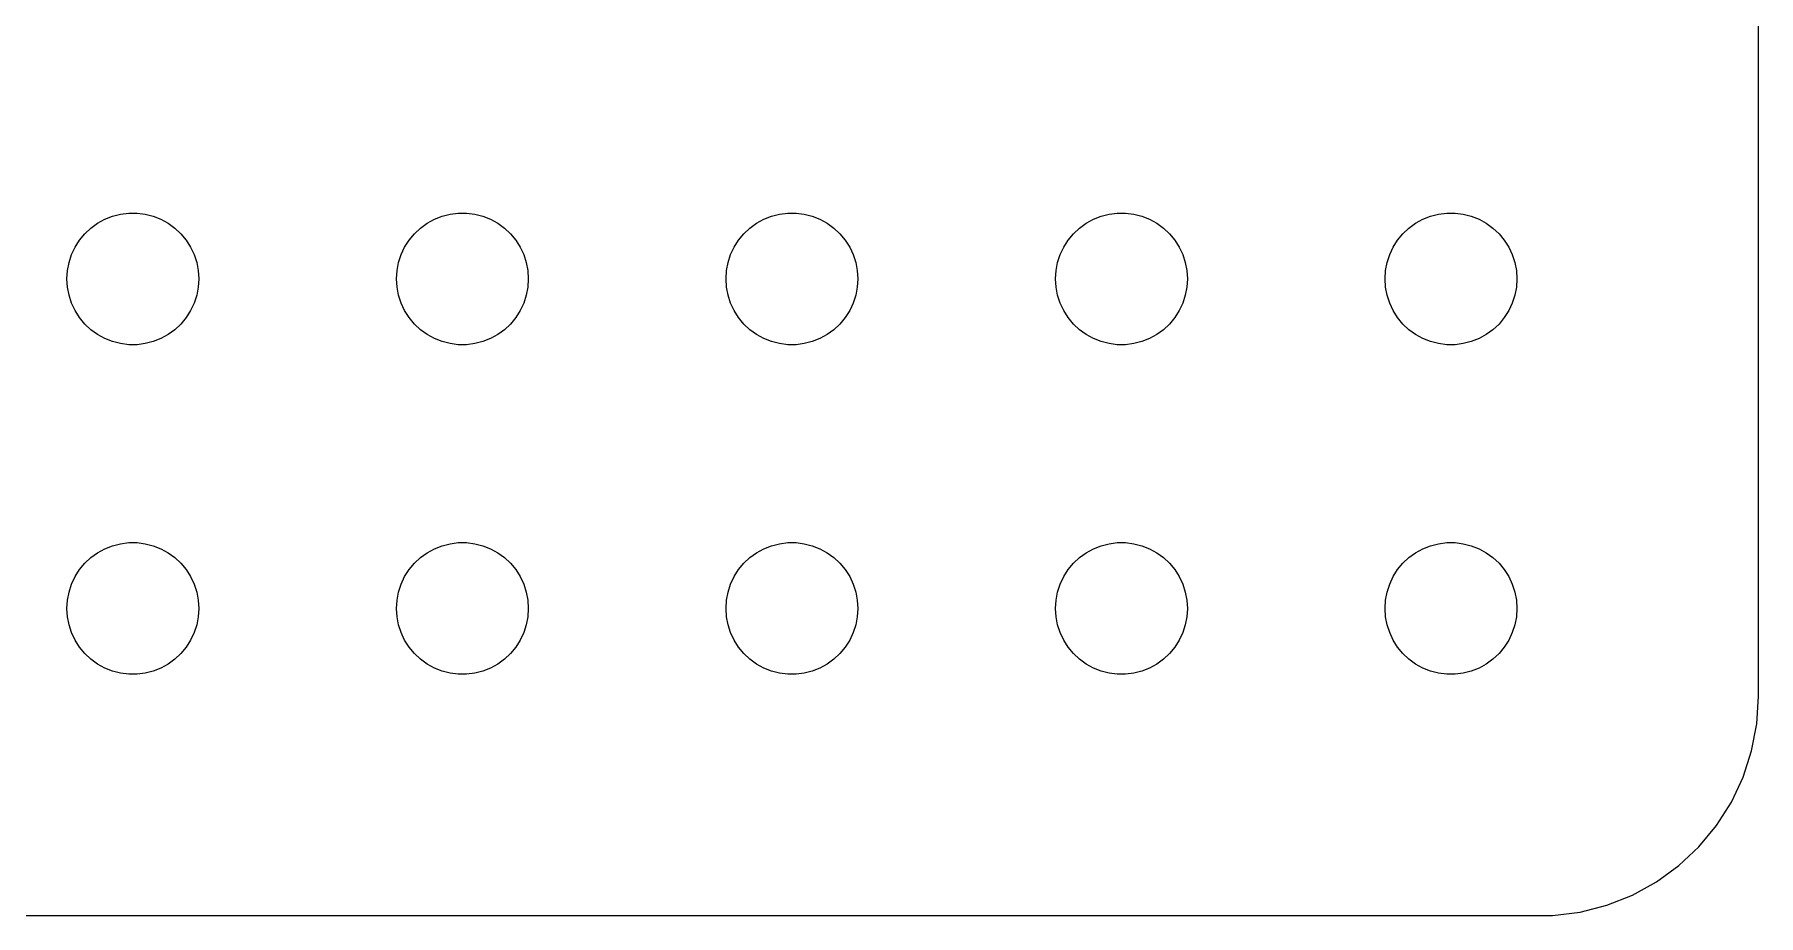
# Model space of a CAD drawing. Header units: metres. Extents: x -37 to 37, y 140 to 346.
# Drawn here: x -2.24 to 37, y 248.01 to 268.06 of the extents above; entities that cross this region are included whole.
import ezdxf

# ---------------------------------------------------------------- set-up
doc = ezdxf.new("R2010")
doc.units = ezdxf.units.M

msp = doc.modelspace()

# ---------------------------------------------------------------- linework, layer by layer
for p, q in [((37, 253), (37, 287)), ((-0.956131, 263.656), (-0.803726, 263.766)), ((-0.803726, 263.766), (-0.638657, 263.857)), ((-0.638657, 263.857), (-0.463516, 263.927)), ((-0.463516, 263.927), (-0.281067, 263.973)), ((-0.281067, 263.973), (-0.094177, 263.997)), ((-0.094177, 263.997), (0.094177, 263.997)), ((0.094177, 263.997), (0.281067, 263.973)), ((0.281067, 263.973), (0.463516, 263.927)), ((0.463516, 263.927), (0.638657, 263.857)), ((0.638657, 263.857), (0.803726, 263.766)), ((0.803726, 263.766), (0.956131, 263.656)), ((6.54385, 263.656), (6.69626, 263.766)), ((6.69626, 263.766), (6.86133, 263.857)), ((6.86133, 263.857), (7.03647, 263.927)), ((7.03647, 263.927), (7.21892, 263.973)), ((7.21892, 263.973), (7.40581, 263.997)), ((7.40581, 263.997), (7.59418, 263.997)), ((7.59418, 263.997), (7.78107, 263.973)), ((7.78107, 263.973), (7.96352, 263.927)), ((7.96352, 263.927), (8.13866, 263.857)), ((8.13866, 263.857), (8.30373, 263.766)), ((8.30373, 263.766), (8.45613, 263.656)), ((14.0439, 263.656), (14.1963, 263.766)), ((14.1963, 263.766), (14.3613, 263.857)), ((14.3613, 263.857), (14.5365, 263.927)), ((14.5365, 263.927), (14.7189, 263.973)), ((14.7189, 263.973), (14.9058, 263.997)), ((14.9058, 263.997), (15.0942, 263.997)), ((15.0942, 263.997), (15.2811, 263.973)), ((15.2811, 263.973), (15.4635, 263.927)), ((15.4635, 263.927), (15.6387, 263.857)), ((15.6387, 263.857), (15.8037, 263.766)), ((15.8037, 263.766), (15.9561, 263.656)), ((21.5439, 263.656), (21.6963, 263.766)), ((21.6963, 263.766), (21.8613, 263.857)), ((21.8613, 263.857), (22.0365, 263.927)), ((22.0365, 263.927), (22.2189, 263.973)), ((22.2189, 263.973), (22.4058, 263.997)), ((22.4058, 263.997), (22.5942, 263.997)), ((22.5942, 263.997), (22.7811, 263.973)), ((22.7811, 263.973), (22.9635, 263.927)), ((22.9635, 263.927), (23.1387, 263.857)), ((23.1387, 263.857), (23.3037, 263.766)), ((23.3037, 263.766), (23.4561, 263.656)), ((29.0439, 263.656), (29.1963, 263.766)), ((29.1963, 263.766), (29.3613, 263.857)), ((29.3613, 263.857), (29.5365, 263.927)), ((29.5365, 263.927), (29.7189, 263.973)), ((29.7189, 263.973), (29.9058, 263.997)), ((29.9058, 263.997), (30.0942, 263.997)), ((30.0942, 263.997), (30.2811, 263.973)), ((30.2811, 263.973), (30.4635, 263.927)), ((30.4635, 263.927), (30.6387, 263.857)), ((30.6387, 263.857), (30.8037, 263.766)), ((30.8037, 263.766), (30.9561, 263.656)), ((-1.31445, 263.223), (-1.21352, 263.382)), ((-1.21352, 263.382), (-1.09344, 263.527)), ((-1.09344, 263.527), (-0.956131, 263.656)), ((0.956131, 263.656), (1.09344, 263.527)), ((1.09344, 263.527), (1.21352, 263.382)), ((1.21352, 263.382), (1.31445, 263.223)), ((6.18553, 263.223), (6.28647, 263.382)), ((6.28647, 263.382), (6.40654, 263.527)), ((6.40654, 263.527), (6.54385, 263.656)), ((8.45613, 263.656), (8.59344, 263.527)), ((8.59344, 263.527), (8.71352, 263.382)), ((8.71352, 263.382), (8.81445, 263.223)), ((13.6855, 263.223), (13.7865, 263.382)), ((13.7865, 263.382), (13.9065, 263.527)), ((13.9065, 263.527), (14.0439, 263.656)), ((15.9561, 263.656), (16.0934, 263.527)), ((16.0934, 263.527), (16.2135, 263.382)), ((16.2135, 263.382), (16.3145, 263.223)), ((21.1855, 263.223), (21.2865, 263.382)), ((21.2865, 263.382), (21.4065, 263.527)), ((21.4065, 263.527), (21.5439, 263.656)), ((23.4561, 263.656), (23.5934, 263.527)), ((23.5934, 263.527), (23.7135, 263.382)), ((23.7135, 263.382), (23.8145, 263.223)), ((28.6855, 263.223), (28.7865, 263.382)), ((28.7865, 263.382), (28.9065, 263.527)), ((28.9065, 263.527), (29.0439, 263.656)), ((30.9561, 263.656), (31.0934, 263.527)), ((31.0934, 263.527), (31.2135, 263.382)), ((31.2135, 263.382), (31.3145, 263.223)), ((-1.45287, 262.873), (-1.39465, 263.052)), ((-1.39465, 263.052), (-1.31445, 263.223)), ((1.31445, 263.223), (1.39465, 263.052)), ((1.39465, 263.052), (1.45287, 262.873)), ((6.04712, 262.873), (6.10533, 263.052)), ((6.10533, 263.052), (6.18553, 263.223)), ((8.81445, 263.223), (8.89465, 263.052)), ((8.89465, 263.052), (8.95287, 262.873)), ((13.5471, 262.873), (13.6053, 263.052)), ((13.6053, 263.052), (13.6855, 263.223)), ((16.3145, 263.223), (16.3947, 263.052)), ((16.3947, 263.052), (16.4529, 262.873)), ((21.0471, 262.873), (21.1053, 263.052)), ((21.1053, 263.052), (21.1855, 263.223)), ((23.8145, 263.223), (23.8947, 263.052)), ((23.8947, 263.052), (23.9529, 262.873)), ((28.5471, 262.873), (28.6053, 263.052)), ((28.6053, 263.052), (28.6855, 263.223)), ((31.3145, 263.223), (31.3947, 263.052)), ((31.3947, 263.052), (31.4529, 262.873)), ((-1.5, 262.5), (-1.48816, 262.688)), ((-1.48816, 262.688), (-1.45287, 262.873)), ((1.45287, 262.873), (1.48816, 262.688)), ((1.48816, 262.688), (1.5, 262.5)), ((6, 262.5), (6.01183, 262.688)), ((6.01183, 262.688), (6.04712, 262.873)), ((8.95287, 262.873), (8.98816, 262.688)), ((8.98816, 262.688), (9, 262.5)), ((13.5, 262.5), (13.5118, 262.688)), ((13.5118, 262.688), (13.5471, 262.873)), ((16.4529, 262.873), (16.4882, 262.688)), ((16.4882, 262.688), (16.5, 262.5)), ((21, 262.5), (21.0118, 262.688)), ((21.0118, 262.688), (21.0471, 262.873)), ((23.9529, 262.873), (23.9882, 262.688)), ((23.9882, 262.688), (24, 262.5)), ((28.5, 262.5), (28.5118, 262.688)), ((28.5118, 262.688), (28.5471, 262.873)), ((31.4529, 262.873), (31.4882, 262.688)), ((31.4882, 262.688), (31.5, 262.5)), ((-1.48816, 262.312), (-1.5, 262.5)), ((-1.45287, 262.127), (-1.48816, 262.312)), ((-1.39465, 261.948), (-1.45287, 262.127)), ((1.45287, 262.127), (1.39465, 261.948)), ((1.48816, 262.312), (1.45287, 262.127)), ((1.5, 262.5), (1.48816, 262.312)), ((6.01183, 262.312), (6, 262.5)), ((6.04712, 262.127), (6.01183, 262.312)), ((6.10533, 261.948), (6.04712, 262.127)), ((8.95287, 262.127), (8.89465, 261.948)), ((8.98816, 262.312), (8.95287, 262.127)), ((9, 262.5), (8.98816, 262.312)), ((13.5118, 262.312), (13.5, 262.5)), ((13.5471, 262.127), (13.5118, 262.312)), ((13.6053, 261.948), (13.5471, 262.127)), ((16.4529, 262.127), (16.3947, 261.948)), ((16.4882, 262.312), (16.4529, 262.127)), ((16.5, 262.5), (16.4882, 262.312)), ((21.0118, 262.312), (21, 262.5)), ((21.0471, 262.127), (21.0118, 262.312)), ((21.1053, 261.948), (21.0471, 262.127)), ((23.9529, 262.127), (23.8947, 261.948)), ((23.9882, 262.312), (23.9529, 262.127)), ((24, 262.5), (23.9882, 262.312)), ((28.5118, 262.312), (28.5, 262.5)), ((28.5471, 262.127), (28.5118, 262.312)), ((28.6053, 261.948), (28.5471, 262.127)), ((31.4529, 262.127), (31.3947, 261.948)), ((31.4882, 262.312), (31.4529, 262.127)), ((31.5, 262.5), (31.4882, 262.312)), ((-1.31445, 261.777), (-1.39465, 261.948)), ((-1.21352, 261.618), (-1.31445, 261.777)), ((1.31445, 261.777), (1.21352, 261.618)), ((1.39465, 261.948), (1.31445, 261.777)), ((6.18553, 261.777), (6.10533, 261.948)), ((6.28647, 261.618), (6.18553, 261.777)), ((8.81445, 261.777), (8.71352, 261.618)), ((8.89465, 261.948), (8.81445, 261.777)), ((13.6855, 261.777), (13.6053, 261.948)), ((13.7865, 261.618), (13.6855, 261.777)), ((16.3145, 261.777), (16.2135, 261.618)), ((16.3947, 261.948), (16.3145, 261.777)), ((21.1855, 261.777), (21.1053, 261.948)), ((21.2865, 261.618), (21.1855, 261.777)), ((23.8145, 261.777), (23.7135, 261.618)), ((23.8947, 261.948), (23.8145, 261.777)), ((28.6855, 261.777), (28.6053, 261.948)), ((28.7865, 261.618), (28.6855, 261.777)), ((31.3145, 261.777), (31.2135, 261.618)), ((31.3947, 261.948), (31.3145, 261.777)), ((-1.09344, 261.473), (-1.21352, 261.618)), ((-0.956131, 261.344), (-1.09344, 261.473)), ((-0.803726, 261.234), (-0.956131, 261.344)), ((0.956131, 261.344), (0.803726, 261.234)), ((1.09344, 261.473), (0.956131, 261.344)), ((1.21352, 261.618), (1.09344, 261.473)), ((6.40654, 261.473), (6.28647, 261.618)), ((6.54385, 261.344), (6.40654, 261.473)), ((6.69626, 261.234), (6.54385, 261.344)), ((8.45613, 261.344), (8.30373, 261.234)), ((8.59344, 261.473), (8.45613, 261.344)), ((8.71352, 261.618), (8.59344, 261.473)), ((13.9065, 261.473), (13.7865, 261.618)), ((14.0439, 261.344), (13.9065, 261.473)), ((14.1963, 261.234), (14.0439, 261.344)), ((15.9561, 261.344), (15.8037, 261.234)), ((16.0934, 261.473), (15.9561, 261.344)), ((16.2135, 261.618), (16.0934, 261.473)), ((21.4065, 261.473), (21.2865, 261.618)), ((21.5439, 261.344), (21.4065, 261.473)), ((21.6963, 261.234), (21.5439, 261.344)), ((23.4561, 261.344), (23.3037, 261.234)), ((23.5934, 261.473), (23.4561, 261.344)), ((23.7135, 261.618), (23.5934, 261.473)), ((28.9065, 261.473), (28.7865, 261.618)), ((29.0439, 261.344), (28.9065, 261.473)), ((29.1963, 261.234), (29.0439, 261.344)), ((30.9561, 261.344), (30.8037, 261.234)), ((31.0934, 261.473), (30.9561, 261.344)), ((31.2135, 261.618), (31.0934, 261.473)), ((-0.638657, 261.143), (-0.803726, 261.234)), ((-0.463516, 261.073), (-0.638657, 261.143)), ((-0.281067, 261.027), (-0.463516, 261.073)), ((-0.094177, 261.003), (-0.281067, 261.027)), ((0.094177, 261.003), (-0.094177, 261.003)), ((0.281067, 261.027), (0.094177, 261.003)), ((0.463516, 261.073), (0.281067, 261.027)), ((0.638657, 261.143), (0.463516, 261.073)), ((0.803726, 261.234), (0.638657, 261.143)), ((6.86133, 261.143), (6.69626, 261.234)), ((7.03647, 261.073), (6.86133, 261.143)), ((7.21892, 261.027), (7.03647, 261.073)), ((7.40581, 261.003), (7.21892, 261.027)), ((7.59418, 261.003), (7.40581, 261.003)), ((7.78107, 261.027), (7.59418, 261.003)), ((7.96352, 261.073), (7.78107, 261.027)), ((8.13866, 261.143), (7.96352, 261.073)), ((8.30373, 261.234), (8.13866, 261.143)), ((14.3613, 261.143), (14.1963, 261.234)), ((14.5365, 261.073), (14.3613, 261.143)), ((14.7189, 261.027), (14.5365, 261.073)), ((14.9058, 261.003), (14.7189, 261.027)), ((15.0942, 261.003), (14.9058, 261.003)), ((15.2811, 261.027), (15.0942, 261.003)), ((15.4635, 261.073), (15.2811, 261.027)), ((15.6387, 261.143), (15.4635, 261.073)), ((15.8037, 261.234), (15.6387, 261.143)), ((21.8613, 261.143), (21.6963, 261.234)), ((22.0365, 261.073), (21.8613, 261.143)), ((22.2189, 261.027), (22.0365, 261.073)), ((22.4058, 261.003), (22.2189, 261.027)), ((22.5942, 261.003), (22.4058, 261.003)), ((22.7811, 261.027), (22.5942, 261.003)), ((22.9635, 261.073), (22.7811, 261.027)), ((23.1387, 261.143), (22.9635, 261.073)), ((23.3037, 261.234), (23.1387, 261.143)), ((29.3613, 261.143), (29.1963, 261.234)), ((29.5365, 261.073), (29.3613, 261.143)), ((29.7189, 261.027), (29.5365, 261.073)), ((29.9058, 261.003), (29.7189, 261.027)), ((30.0942, 261.003), (29.9058, 261.003)), ((30.2811, 261.027), (30.0942, 261.003)), ((30.4635, 261.073), (30.2811, 261.027)), ((30.6387, 261.143), (30.4635, 261.073)), ((30.8037, 261.234), (30.6387, 261.143)), ((-0.956131, 256.156), (-0.803726, 256.266)), ((-0.803726, 256.266), (-0.638657, 256.357)), ((-0.638657, 256.357), (-0.463516, 256.427)), ((-0.463516, 256.427), (-0.281067, 256.473)), ((-0.281067, 256.473), (-0.094177, 256.497)), ((-0.094177, 256.497), (0.094177, 256.497)), ((0.094177, 256.497), (0.281067, 256.473)), ((0.281067, 256.473), (0.463516, 256.427)), ((0.463516, 256.427), (0.638657, 256.357)), ((0.638657, 256.357), (0.803726, 256.266)), ((0.803726, 256.266), (0.956131, 256.156)), ((6.54385, 256.156), (6.69626, 256.266)), ((6.69626, 256.266), (6.86133, 256.357)), ((6.86133, 256.357), (7.03647, 256.427)), ((7.03647, 256.427), (7.21892, 256.473)), ((7.21892, 256.473), (7.40581, 256.497)), ((7.40581, 256.497), (7.59418, 256.497)), ((7.59418, 256.497), (7.78107, 256.473)), ((7.78107, 256.473), (7.96352, 256.427)), ((7.96352, 256.427), (8.13866, 256.357)), ((8.13866, 256.357), (8.30373, 256.266)), ((8.30373, 256.266), (8.45613, 256.156)), ((14.0439, 256.156), (14.1963, 256.266)), ((14.1963, 256.266), (14.3613, 256.357)), ((14.3613, 256.357), (14.5365, 256.427)), ((14.5365, 256.427), (14.7189, 256.473)), ((14.7189, 256.473), (14.9058, 256.497)), ((14.9058, 256.497), (15.0942, 256.497)), ((15.0942, 256.497), (15.2811, 256.473)), ((15.2811, 256.473), (15.4635, 256.427)), ((15.4635, 256.427), (15.6387, 256.357)), ((15.6387, 256.357), (15.8037, 256.266)), ((15.8037, 256.266), (15.9561, 256.156)), ((21.5439, 256.156), (21.6963, 256.266)), ((21.6963, 256.266), (21.8613, 256.357)), ((21.8613, 256.357), (22.0365, 256.427)), ((22.0365, 256.427), (22.2189, 256.473)), ((22.2189, 256.473), (22.4058, 256.497)), ((22.4058, 256.497), (22.5942, 256.497)), ((22.5942, 256.497), (22.7811, 256.473)), ((22.7811, 256.473), (22.9635, 256.427)), ((22.9635, 256.427), (23.1387, 256.357)), ((23.1387, 256.357), (23.3037, 256.266)), ((23.3037, 256.266), (23.4561, 256.156)), ((29.0439, 256.156), (29.1963, 256.266)), ((29.1963, 256.266), (29.3613, 256.357)), ((29.3613, 256.357), (29.5365, 256.427)), ((29.5365, 256.427), (29.7189, 256.473)), ((29.7189, 256.473), (29.9058, 256.497)), ((29.9058, 256.497), (30.0942, 256.497)), ((30.0942, 256.497), (30.2811, 256.473)), ((30.2811, 256.473), (30.4635, 256.427)), ((30.4635, 256.427), (30.6387, 256.357)), ((30.6387, 256.357), (30.8037, 256.266)), ((30.8037, 256.266), (30.9561, 256.156)), ((-1.31445, 255.723), (-1.21352, 255.882)), ((-1.21352, 255.882), (-1.09344, 256.027)), ((-1.09344, 256.027), (-0.956131, 256.156)), ((0.956131, 256.156), (1.09344, 256.027)), ((1.09344, 256.027), (1.21352, 255.882)), ((1.21352, 255.882), (1.31445, 255.723)), ((6.18553, 255.723), (6.28647, 255.882)), ((6.28647, 255.882), (6.40654, 256.027)), ((6.40654, 256.027), (6.54385, 256.156)), ((8.45613, 256.156), (8.59344, 256.027)), ((8.59344, 256.027), (8.71352, 255.882)), ((8.71352, 255.882), (8.81445, 255.723)), ((13.6855, 255.723), (13.7865, 255.882)), ((13.7865, 255.882), (13.9065, 256.027)), ((13.9065, 256.027), (14.0439, 256.156)), ((15.9561, 256.156), (16.0934, 256.027)), ((16.0934, 256.027), (16.2135, 255.882)), ((16.2135, 255.882), (16.3145, 255.723)), ((21.1855, 255.723), (21.2865, 255.882)), ((21.2865, 255.882), (21.4065, 256.027)), ((21.4065, 256.027), (21.5439, 256.156)), ((23.4561, 256.156), (23.5934, 256.027)), ((23.5934, 256.027), (23.7135, 255.882)), ((23.7135, 255.882), (23.8145, 255.723)), ((28.6855, 255.723), (28.7865, 255.882)), ((28.7865, 255.882), (28.9065, 256.027)), ((28.9065, 256.027), (29.0439, 256.156)), ((30.9561, 256.156), (31.0934, 256.027)), ((31.0934, 256.027), (31.2135, 255.882)), ((31.2135, 255.882), (31.3145, 255.723)), ((-1.45287, 255.373), (-1.39465, 255.552)), ((-1.39465, 255.552), (-1.31445, 255.723)), ((1.31445, 255.723), (1.39465, 255.552)), ((1.39465, 255.552), (1.45287, 255.373)), ((6.04712, 255.373), (6.10533, 255.552)), ((6.10533, 255.552), (6.18553, 255.723)), ((8.81445, 255.723), (8.89465, 255.552)), ((8.89465, 255.552), (8.95287, 255.373)), ((13.5471, 255.373), (13.6053, 255.552)), ((13.6053, 255.552), (13.6855, 255.723)), ((16.3145, 255.723), (16.3947, 255.552)), ((16.3947, 255.552), (16.4529, 255.373)), ((21.0471, 255.373), (21.1053, 255.552)), ((21.1053, 255.552), (21.1855, 255.723)), ((23.8145, 255.723), (23.8947, 255.552)), ((23.8947, 255.552), (23.9529, 255.373)), ((28.5471, 255.373), (28.6053, 255.552)), ((28.6053, 255.552), (28.6855, 255.723)), ((31.3145, 255.723), (31.3947, 255.552)), ((31.3947, 255.552), (31.4529, 255.373)), ((-1.5, 255), (-1.48816, 255.188)), ((-1.48816, 255.188), (-1.45287, 255.373)), ((1.45287, 255.373), (1.48816, 255.188)), ((1.48816, 255.188), (1.5, 255)), ((6, 255), (6.01183, 255.188)), ((6.01183, 255.188), (6.04712, 255.373)), ((8.95287, 255.373), (8.98816, 255.188)), ((8.98816, 255.188), (9, 255)), ((13.5, 255), (13.5118, 255.188)), ((13.5118, 255.188), (13.5471, 255.373)), ((16.4529, 255.373), (16.4882, 255.188)), ((16.4882, 255.188), (16.5, 255)), ((21, 255), (21.0118, 255.188)), ((21.0118, 255.188), (21.0471, 255.373)), ((23.9529, 255.373), (23.9882, 255.188)), ((23.9882, 255.188), (24, 255)), ((28.5, 255), (28.5118, 255.188)), ((28.5118, 255.188), (28.5471, 255.373)), ((31.4529, 255.373), (31.4882, 255.188)), ((31.4882, 255.188), (31.5, 255)), ((-1.48816, 254.812), (-1.5, 255)), ((-1.45287, 254.627), (-1.48816, 254.812)), ((1.48816, 254.812), (1.45287, 254.627)), ((1.5, 255), (1.48816, 254.812)), ((6.01183, 254.812), (6, 255)), ((6.04712, 254.627), (6.01183, 254.812)), ((8.98816, 254.812), (8.95287, 254.627)), ((9, 255), (8.98816, 254.812)), ((13.5118, 254.812), (13.5, 255)), ((13.5471, 254.627), (13.5118, 254.812)), ((16.4882, 254.812), (16.4529, 254.627)), ((16.5, 255), (16.4882, 254.812)), ((21.0118, 254.812), (21, 255)), ((21.0471, 254.627), (21.0118, 254.812)), ((23.9882, 254.812), (23.9529, 254.627)), ((24, 255), (23.9882, 254.812)), ((28.5118, 254.812), (28.5, 255)), ((28.5471, 254.627), (28.5118, 254.812)), ((31.4882, 254.812), (31.4529, 254.627)), ((31.5, 255), (31.4882, 254.812)), ((-1.39465, 254.448), (-1.45287, 254.627)), ((-1.31445, 254.277), (-1.39465, 254.448)), ((-1.21352, 254.118), (-1.31445, 254.277)), ((1.31445, 254.277), (1.21352, 254.118)), ((1.39465, 254.448), (1.31445, 254.277)), ((1.45287, 254.627), (1.39465, 254.448)), ((6.10533, 254.448), (6.04712, 254.627)), ((6.18553, 254.277), (6.10533, 254.448)), ((6.28647, 254.118), (6.18553, 254.277)), ((8.81445, 254.277), (8.71352, 254.118)), ((8.89465, 254.448), (8.81445, 254.277)), ((8.95287, 254.627), (8.89465, 254.448)), ((13.6053, 254.448), (13.5471, 254.627)), ((13.6855, 254.277), (13.6053, 254.448)), ((13.7865, 254.118), (13.6855, 254.277)), ((16.3145, 254.277), (16.2135, 254.118)), ((16.3947, 254.448), (16.3145, 254.277)), ((16.4529, 254.627), (16.3947, 254.448)), ((21.1053, 254.448), (21.0471, 254.627)), ((21.1855, 254.277), (21.1053, 254.448)), ((21.2865, 254.118), (21.1855, 254.277)), ((23.8145, 254.277), (23.7135, 254.118)), ((23.8947, 254.448), (23.8145, 254.277)), ((23.9529, 254.627), (23.8947, 254.448)), ((28.6053, 254.448), (28.5471, 254.627)), ((28.6855, 254.277), (28.6053, 254.448)), ((28.7865, 254.118), (28.6855, 254.277)), ((31.3145, 254.277), (31.2135, 254.118)), ((31.3947, 254.448), (31.3145, 254.277)), ((31.4529, 254.627), (31.3947, 254.448)), ((-1.09344, 253.973), (-1.21352, 254.118)), ((-0.956131, 253.844), (-1.09344, 253.973)), ((1.09344, 253.973), (0.956131, 253.844)), ((1.21352, 254.118), (1.09344, 253.973)), ((6.40654, 253.973), (6.28647, 254.118)), ((6.54385, 253.844), (6.40654, 253.973)), ((8.59344, 253.973), (8.45613, 253.844)), ((8.71352, 254.118), (8.59344, 253.973)), ((13.9065, 253.973), (13.7865, 254.118)), ((14.0439, 253.844), (13.9065, 253.973)), ((16.0934, 253.973), (15.9561, 253.844)), ((16.2135, 254.118), (16.0934, 253.973)), ((21.4065, 253.973), (21.2865, 254.118)), ((21.5439, 253.844), (21.4065, 253.973)), ((23.5934, 253.973), (23.4561, 253.844)), ((23.7135, 254.118), (23.5934, 253.973)), ((28.9065, 253.973), (28.7865, 254.118)), ((29.0439, 253.844), (28.9065, 253.973)), ((31.0934, 253.973), (30.9561, 253.844)), ((31.2135, 254.118), (31.0934, 253.973)), ((-0.803726, 253.734), (-0.956131, 253.844)), ((-0.638657, 253.643), (-0.803726, 253.734)), ((-0.463516, 253.573), (-0.638657, 253.643)), ((-0.281067, 253.527), (-0.463516, 253.573)), ((-0.094177, 253.503), (-0.281067, 253.527)), ((0.094177, 253.503), (-0.094177, 253.503)), ((0.281067, 253.527), (0.094177, 253.503)), ((0.463516, 253.573), (0.281067, 253.527)), ((0.638657, 253.643), (0.463516, 253.573)), ((0.803726, 253.734), (0.638657, 253.643)), ((0.956131, 253.844), (0.803726, 253.734)), ((6.69626, 253.734), (6.54385, 253.844)), ((6.86133, 253.643), (6.69626, 253.734)), ((7.03647, 253.573), (6.86133, 253.643)), ((7.21892, 253.527), (7.03647, 253.573)), ((7.40581, 253.503), (7.21892, 253.527)), ((7.59418, 253.503), (7.40581, 253.503)), ((7.78107, 253.527), (7.59418, 253.503)), ((7.96352, 253.573), (7.78107, 253.527)), ((8.13866, 253.643), (7.96352, 253.573)), ((8.30373, 253.734), (8.13866, 253.643)), ((8.45613, 253.844), (8.30373, 253.734)), ((14.1963, 253.734), (14.0439, 253.844)), ((14.3613, 253.643), (14.1963, 253.734)), ((14.5365, 253.573), (14.3613, 253.643)), ((14.7189, 253.527), (14.5365, 253.573)), ((14.9058, 253.503), (14.7189, 253.527)), ((15.0942, 253.503), (14.9058, 253.503)), ((15.2811, 253.527), (15.0942, 253.503)), ((15.4635, 253.573), (15.2811, 253.527)), ((15.6387, 253.643), (15.4635, 253.573)), ((15.8037, 253.734), (15.6387, 253.643)), ((15.9561, 253.844), (15.8037, 253.734)), ((21.6963, 253.734), (21.5439, 253.844)), ((21.8613, 253.643), (21.6963, 253.734)), ((22.0365, 253.573), (21.8613, 253.643)), ((22.2189, 253.527), (22.0365, 253.573)), ((22.4058, 253.503), (22.2189, 253.527)), ((22.5942, 253.503), (22.4058, 253.503)), ((22.7811, 253.527), (22.5942, 253.503)), ((22.9635, 253.573), (22.7811, 253.527)), ((23.1387, 253.643), (22.9635, 253.573)), ((23.3037, 253.734), (23.1387, 253.643)), ((23.4561, 253.844), (23.3037, 253.734)), ((29.1963, 253.734), (29.0439, 253.844)), ((29.3613, 253.643), (29.1963, 253.734)), ((29.5365, 253.573), (29.3613, 253.643)), ((29.7189, 253.527), (29.5365, 253.573)), ((29.9058, 253.503), (29.7189, 253.527)), ((30.0942, 253.503), (29.9058, 253.503)), ((30.2811, 253.527), (30.0942, 253.503)), ((30.4635, 253.573), (30.2811, 253.527)), ((30.6387, 253.643), (30.4635, 253.573)), ((30.8037, 253.734), (30.6387, 253.643)), ((30.9561, 253.844), (30.8037, 253.734)), ((36.9606, 252.373), (37, 253)), ((36.8429, 251.757), (36.9606, 252.373)), ((36.6489, 251.159), (36.8429, 251.757)), ((36.3815, 250.591), (36.6489, 251.159)), ((36.0451, 250.061), (36.3815, 250.591)), ((35.6448, 249.577), (36.0451, 250.061)), ((35.1871, 249.147), (35.6448, 249.577)), ((34.6791, 248.778), (35.1871, 249.147)), ((33.5451, 248.245), (34.1289, 248.476)), ((34.1289, 248.476), (34.6791, 248.778)), ((-32.3139, 248.01), (32.3139, 248.01)), ((32.3139, 248.01), (32.9369, 248.089)), ((32.9369, 248.089), (33.5451, 248.245))]:
    msp.add_line(p, q)

doc.saveas('drawing.dxf')
